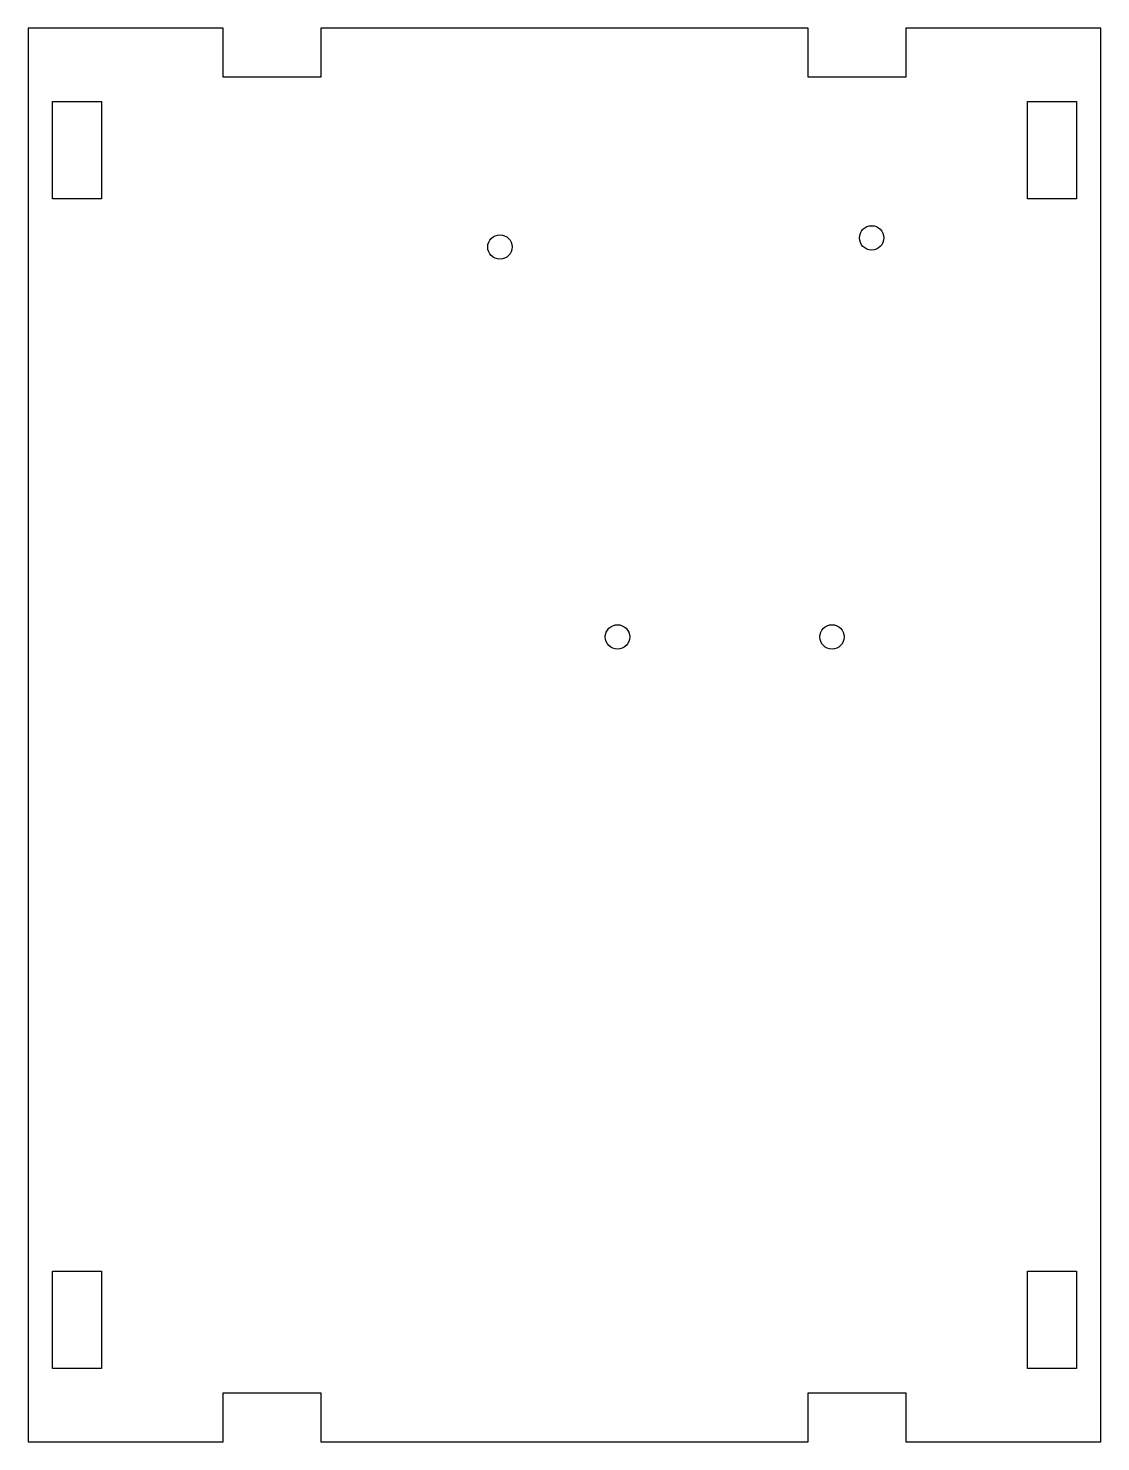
# Model space of a CAD drawing. Header units: inches. Extents: x -1.97 to 3.53, y -2.49 to 4.76.
import ezdxf

# ---------------------------------------------------------------- set-up
doc = ezdxf.new("R2010")
doc.units = ezdxf.units.IN
doc.layers.get('0').update_dxf_attribs({"linetype": 'CONTINUOUS'})

msp = doc.modelspace()

# ---------------------------------------------------------------- linework, layer by layer
for points in [[(2.0291, -2.4943), (2.0291, -2.2443), (2.5291, -2.2443), (2.5291, -2.4943), (3.5291, -2.4943), (3.5291, 4.7557), (2.5291, 4.7557), (2.5291, 4.5057), (2.0291, 4.5057), (2.0291, 4.7557), (-0.4709, 4.7557), (-0.4709, 4.5057), (-0.9709, 4.5057), (-0.9709, 4.7557), (-1.9709, 4.7557), (-1.9709, -2.4943), (-0.9709, -2.4943), (-0.9709, -2.2443), (-0.4709, -2.2443), (-0.4709, -2.4943)], [(-1.5959, 3.8807), (-1.8459, 3.8807), (-1.8459, 4.3807), (-1.5959, 4.3807)], [(3.4041, 4.3807), (3.4041, 3.8807), (3.1541, 3.8807), (3.1541, 4.3807)], [(-1.5959, -1.6193), (-1.5959, -2.1193), (-1.8459, -2.1193), (-1.8459, -1.6193)], [(3.4041, -1.6193), (3.4041, -2.1193), (3.1541, -2.1193), (3.1541, -1.6193)]]:
    msp.add_lwpolyline(points, close=True)
for centre in [(2.3541, 3.6807), (0.4478, 3.6339), (1.051, 1.6339), (2.151, 1.6339)]:
    msp.add_circle(centre, 0.0625)

doc.saveas('drawing.dxf')
